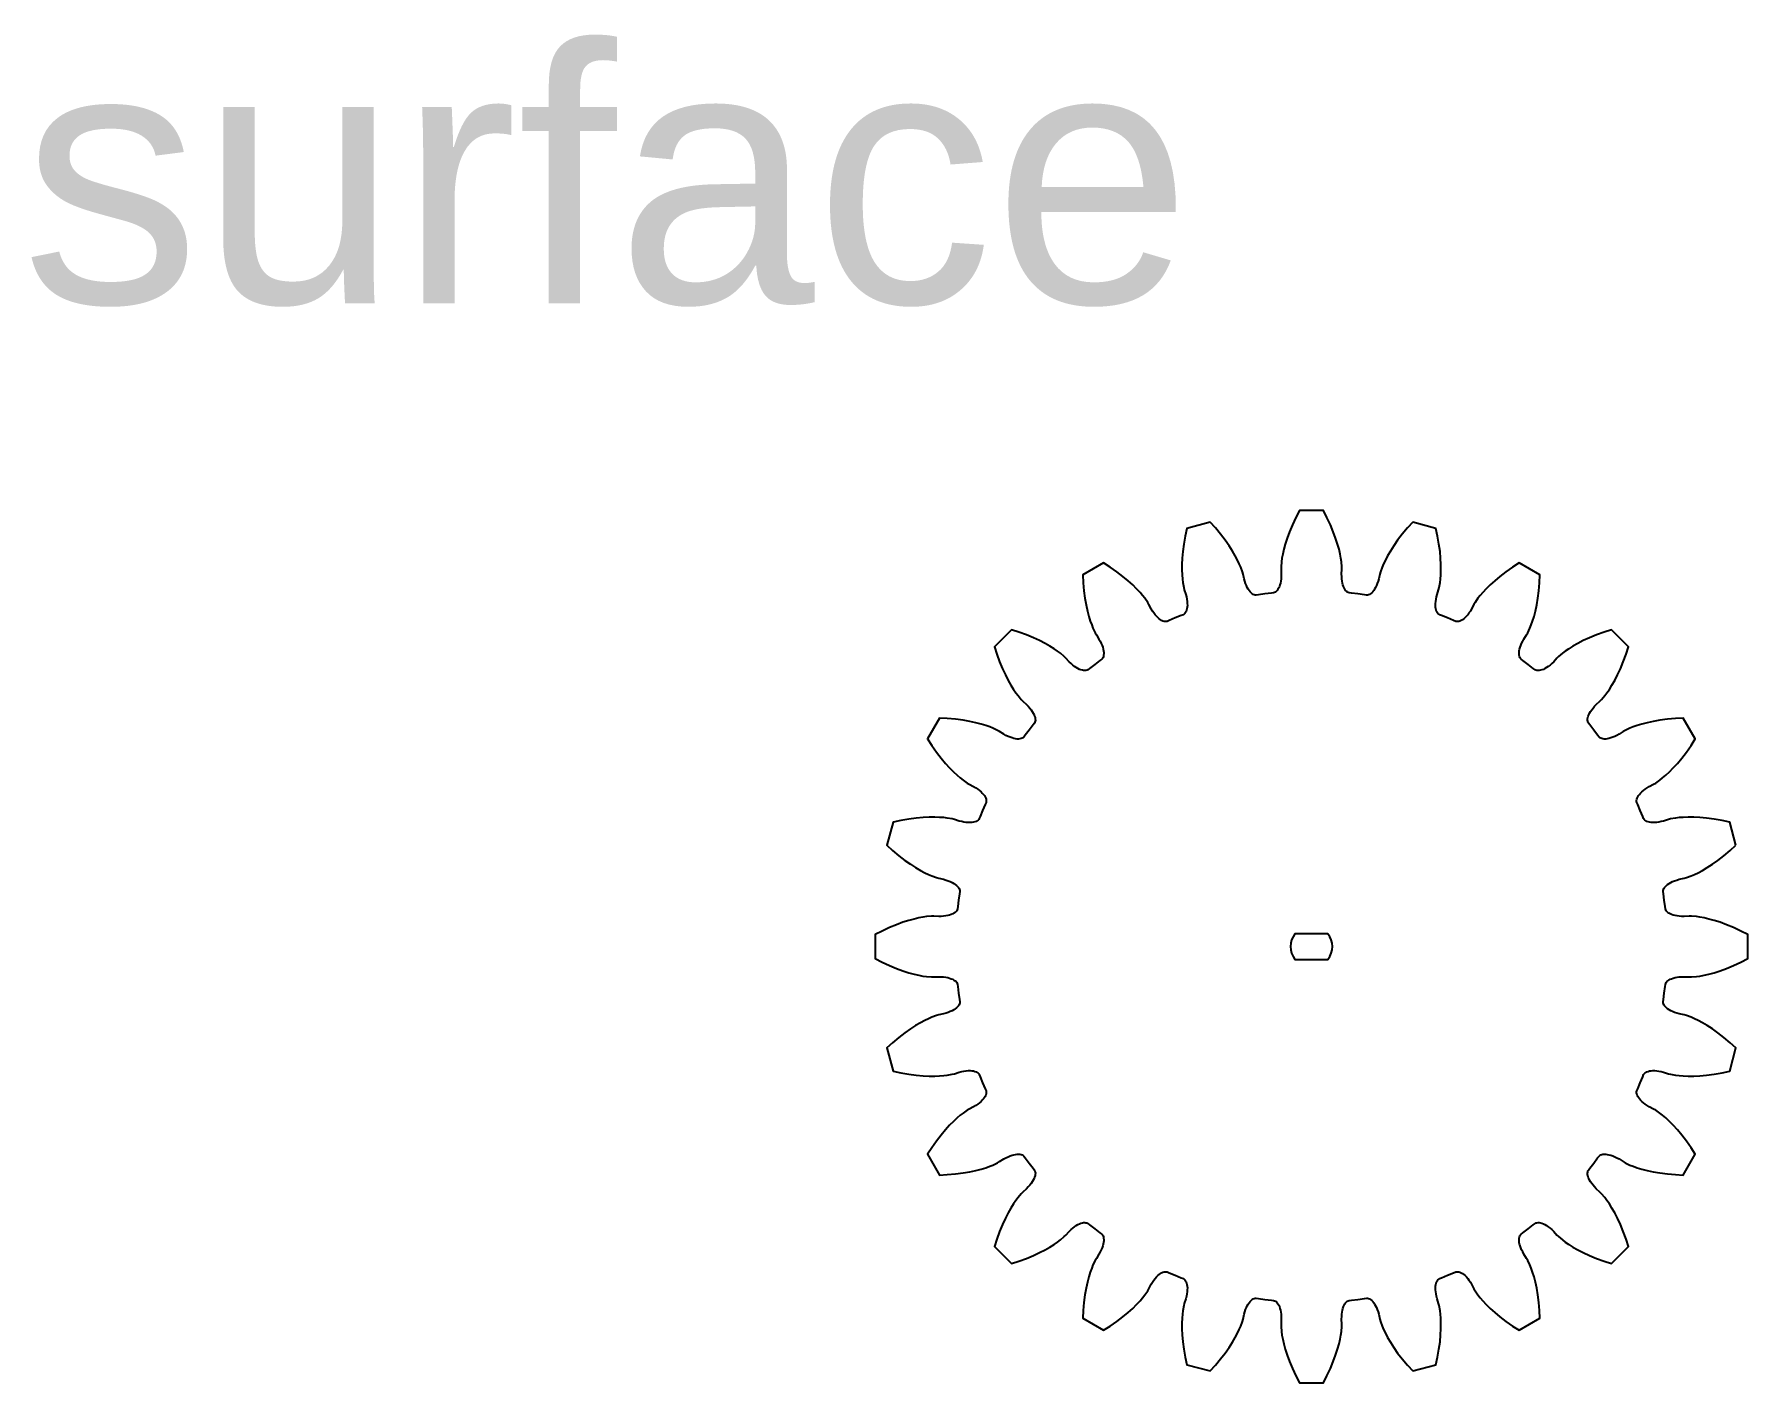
# Model space of a CAD drawing. Header units: millimetres. Extents: x -182 to 334, y -220 to 101.
# Drawn here: x 120.8 to 333.9, y -66.7 to 101 of the extents above; entities that cross this region are included whole.
import ezdxf

# ---------------------------------------------------------------- set-up
doc = ezdxf.new("R2010")
doc.units = ezdxf.units.MM
doc.layers.add('layer0', color=7, linetype='Continuous')
doc.styles.get("Standard").update_dxf_attribs({"font": 'arial.ttf'})

msp = doc.modelspace()

# ---------------------------------------------------------------- linework, layer by layer
msp.add_lwpolyline([(281.69, -10.89), (279.64, -10.89), (277.59, -10.89, 0.344131), (277.59, -14.09), (279.64, -14.09), (281.69, -14.09, 0.344131)], format="xyb", close=True)
at = {"layer": 'layer0'}
msp.add_lwpolyline([(332.43, 0.11), (331.66, 2.99), (330.71, 3.2), (329.71, 3.37), (328.78, 3.5), (327.94, 3.57), (327.17, 3.61), (326.49, 3.62), (325.88, 3.59), (325.36, 3.55), (324.92, 3.5), (324.3, 3.39), (324.02, 3.31), (323.43, 3.13), (323.13, 3.06), (322.84, 3), (322.57, 2.96), (322.32, 2.94), (322.08, 2.94), (321.87, 2.95), (321.67, 2.98), (321.5, 3.03), (321.34, 3.08), (321.21, 3.15), (321.09, 3.24), (321, 3.33), (320.93, 3.43), (320.83, 3.69), (320.52, 4.44), (320.21, 5.19), (320.1, 5.45), (320.07, 5.57), (320.07, 5.7), (320.09, 5.84), (320.14, 5.98), (320.21, 6.14), (320.3, 6.29), (320.42, 6.45), (320.56, 6.61), (320.73, 6.78), (320.92, 6.94), (321.14, 7.11), (321.38, 7.27), (321.65, 7.43), (322.19, 7.71), (322.45, 7.86), (322.97, 8.22), (323.31, 8.49), (323.71, 8.83), (324.15, 9.25), (324.63, 9.73), (325.15, 10.3), (325.69, 10.95), (326.26, 11.69), (326.85, 12.53), (327.37, 13.34), (325.88, 15.93), (324.91, 15.88), (323.9, 15.79), (322.97, 15.67), (322.13, 15.53), (321.38, 15.36), (320.72, 15.19), (320.14, 15.01), (319.65, 14.84), (319.24, 14.68), (318.67, 14.41), (318.41, 14.26), (317.9, 13.93), (317.62, 13.78), (317.36, 13.65), (317.11, 13.55), (316.87, 13.46), (316.64, 13.4), (316.43, 13.36), (316.24, 13.33), (316.05, 13.33), (315.89, 13.35), (315.74, 13.38), (315.61, 13.43), (315.5, 13.5), (315.4, 13.58), (315.23, 13.8), (314.75, 14.45), (314.25, 15.09), (314.08, 15.31), (314.02, 15.42), (313.99, 15.55), (313.97, 15.69), (313.98, 15.84), (314.01, 16), (314.06, 16.18), (314.13, 16.36), (314.23, 16.55), (314.34, 16.75), (314.49, 16.96), (314.66, 17.18), (314.85, 17.4), (315.06, 17.63), (315.51, 18.04), (315.72, 18.25), (316.13, 18.73), (316.39, 19.08), (316.69, 19.51), (317.01, 20.03), (317.35, 20.62), (317.7, 21.31), (318.06, 22.08), (318.41, 22.94), (318.76, 23.9), (319.06, 24.82), (316.95, 26.93), (316.03, 26.63), (315.07, 26.28), (314.21, 25.93), (313.43, 25.57), (312.75, 25.22), (312.16, 24.88), (311.64, 24.56), (311.21, 24.26), (310.86, 24), (310.38, 23.59), (310.17, 23.39), (309.76, 22.93), (309.53, 22.72), (309.31, 22.53), (309.09, 22.36), (308.88, 22.22), (308.68, 22.1), (308.49, 22), (308.3, 21.93), (308.13, 21.88), (307.97, 21.85), (307.82, 21.84), (307.68, 21.86), (307.55, 21.89), (307.44, 21.95), (307.22, 22.12), (306.58, 22.62), (305.93, 23.11), (305.71, 23.27), (305.63, 23.37), (305.56, 23.48), (305.51, 23.61), (305.48, 23.76), (305.46, 23.93), (305.46, 24.11), (305.49, 24.3), (305.53, 24.52), (305.59, 24.74), (305.68, 24.98), (305.78, 25.23), (305.91, 25.49), (306.06, 25.77), (306.39, 26.28), (306.54, 26.54), (306.81, 27.11), (306.97, 27.52), (307.14, 28.01), (307.32, 28.59), (307.49, 29.25), (307.66, 30.01), (307.8, 30.84), (307.92, 31.77), (308.01, 32.78), (308.06, 33.75), (305.47, 35.24), (304.66, 34.72), (303.82, 34.13), (303.08, 33.57), (302.43, 33.02), (301.86, 32.5), (301.38, 32.02), (300.96, 31.58), (300.62, 31.18), (300.35, 30.84), (299.99, 30.32), (299.84, 30.06), (299.56, 29.52), (299.4, 29.25), (299.23, 29.01), (299.07, 28.79), (298.91, 28.6), (298.74, 28.43), (298.58, 28.29), (298.42, 28.17), (298.26, 28.08), (298.11, 28.01), (297.97, 27.96), (297.83, 27.94), (297.7, 27.94), (297.58, 27.97), (297.32, 28.08), (296.57, 28.39), (295.82, 28.7), (295.56, 28.8), (295.46, 28.87), (295.37, 28.96), (295.28, 29.08), (295.21, 29.21), (295.16, 29.37), (295.11, 29.54), (295.08, 29.74), (295.07, 29.96), (295.07, 30.19), (295.09, 30.44), (295.13, 30.71), (295.18, 31), (295.26, 31.3), (295.44, 31.89), (295.52, 32.17), (295.63, 32.79), (295.68, 33.23), (295.72, 33.75), (295.74, 34.36), (295.74, 35.04), (295.7, 35.81), (295.63, 36.65), (295.5, 37.58), (295.33, 38.58), (295.12, 39.53), (292.24, 40.3), (291.59, 39.59), (290.93, 38.8), (290.36, 38.06), (289.88, 37.37), (289.46, 36.72), (289.11, 36.13), (288.83, 35.59), (288.6, 35.13), (288.43, 34.72), (288.22, 34.13), (288.14, 33.84), (288.01, 33.25), (287.92, 32.95), (287.83, 32.67), (287.72, 32.42), (287.61, 32.19), (287.5, 31.98), (287.38, 31.8), (287.26, 31.65), (287.13, 31.52), (287, 31.41), (286.87, 31.33), (286.75, 31.27), (286.62, 31.24), (286.49, 31.23), (286.22, 31.27), (285.41, 31.38), (284.61, 31.48), (284.33, 31.52), (284.21, 31.56), (284.1, 31.62), (283.99, 31.71), (283.89, 31.82), (283.79, 31.96), (283.71, 32.12), (283.63, 32.3), (283.56, 32.5), (283.5, 32.73), (283.45, 32.98), (283.42, 33.25), (283.4, 33.54), (283.39, 33.85), (283.42, 34.47), (283.42, 34.76), (283.37, 35.39), (283.3, 35.82), (283.21, 36.33), (283.07, 36.93), (282.89, 37.59), (282.65, 38.32), (282.36, 39.12), (282, 39.98), (281.57, 40.9), (281.13, 41.76), (278.15, 41.76), (277.7, 40.9), (277.27, 39.98), (276.91, 39.12), (276.62, 38.32), (276.39, 37.59), (276.21, 36.93), (276.07, 36.33), (275.97, 35.82), (275.91, 35.39), (275.86, 34.76), (275.86, 34.47), (275.88, 33.85), (275.88, 33.54), (275.86, 33.25), (275.82, 32.98), (275.78, 32.73), (275.72, 32.5), (275.65, 32.3), (275.57, 32.12), (275.48, 31.96), (275.39, 31.82), (275.29, 31.71), (275.18, 31.62), (275.06, 31.56), (274.94, 31.52), (274.67, 31.48), (273.86, 31.38), (273.06, 31.27), (272.78, 31.23), (272.66, 31.24), (272.53, 31.27), (272.4, 31.33), (272.27, 31.41), (272.15, 31.52), (272.02, 31.65), (271.9, 31.8), (271.78, 31.98), (271.66, 32.19), (271.55, 32.42), (271.45, 32.67), (271.36, 32.95), (271.27, 33.25), (271.14, 33.84), (271.06, 34.13), (270.85, 34.72), (270.67, 35.13), (270.45, 35.59), (270.16, 36.13), (269.82, 36.72), (269.4, 37.37), (268.91, 38.06), (268.34, 38.8), (267.69, 39.59), (267.04, 40.3), (264.15, 39.53), (263.95, 38.58), (263.77, 37.58), (263.65, 36.65), (263.57, 35.81), (263.54, 35.04), (263.53, 34.36), (263.55, 33.75), (263.59, 33.23), (263.65, 32.79), (263.76, 32.17), (263.83, 31.89), (264.02, 31.3), (264.09, 31), (264.15, 30.71), (264.19, 30.44), (264.2, 30.19), (264.21, 29.96), (264.19, 29.74), (264.16, 29.54), (264.12, 29.37), (264.06, 29.21), (263.99, 29.08), (263.91, 28.96), (263.82, 28.87), (263.71, 28.8), (263.45, 28.7), (262.7, 28.39), (261.96, 28.08), (261.7, 27.97), (261.58, 27.94), (261.45, 27.94), (261.31, 27.96), (261.16, 28.01), (261.01, 28.08), (260.86, 28.17), (260.7, 28.29), (260.54, 28.43), (260.37, 28.6), (260.21, 28.79), (260.04, 29.01), (259.88, 29.25), (259.72, 29.52), (259.43, 30.06), (259.29, 30.32), (258.93, 30.84), (258.65, 31.18), (258.32, 31.58), (257.9, 32.02), (257.41, 32.5), (256.84, 33.02), (256.19, 33.57), (255.45, 34.13), (254.62, 34.72), (253.8, 35.24), (251.22, 33.75), (251.26, 32.78), (251.35, 31.77), (251.48, 30.84), (251.62, 30.01), (251.78, 29.25), (251.96, 28.59), (252.13, 28.01), (252.31, 27.52), (252.47, 27.11), (252.74, 26.54), (252.89, 26.28), (253.21, 25.77), (253.37, 25.49), (253.49, 25.23), (253.6, 24.98), (253.68, 24.74), (253.75, 24.52), (253.79, 24.3), (253.81, 24.11), (253.82, 23.93), (253.8, 23.76), (253.77, 23.61), (253.72, 23.48), (253.65, 23.37), (253.57, 23.27), (253.34, 23.11), (252.7, 22.62), (252.06, 22.12), (251.84, 21.95), (251.73, 21.89), (251.6, 21.86), (251.46, 21.84), (251.31, 21.85), (251.15, 21.88), (250.97, 21.93), (250.79, 22), (250.59, 22.1), (250.39, 22.22), (250.18, 22.36), (249.97, 22.53), (249.75, 22.72), (249.52, 22.93), (249.11, 23.39), (248.9, 23.59), (248.42, 24), (248.07, 24.26), (247.64, 24.56), (247.12, 24.88), (246.53, 25.22), (245.84, 25.57), (245.07, 25.93), (244.21, 26.28), (243.25, 26.63), (242.33, 26.93), (240.22, 24.82), (240.51, 23.9), (240.86, 22.94), (241.22, 22.08), (241.58, 21.31), (241.93, 20.62), (242.27, 20.03), (242.59, 19.51), (242.88, 19.08), (243.15, 18.73), (243.55, 18.25), (243.76, 18.04), (244.21, 17.63), (244.43, 17.4), (244.62, 17.18), (244.79, 16.96), (244.93, 16.75), (245.05, 16.55), (245.15, 16.36), (245.22, 16.18), (245.27, 16), (245.3, 15.84), (245.31, 15.69), (245.29, 15.55), (245.26, 15.42), (245.2, 15.31), (245.03, 15.09), (244.53, 14.45), (244.04, 13.8), (243.87, 13.58), (243.78, 13.5), (243.67, 13.43), (243.54, 13.38), (243.39, 13.35), (243.22, 13.33), (243.04, 13.33), (242.84, 13.36), (242.63, 13.4), (242.41, 13.46), (242.17, 13.55), (241.92, 13.65), (241.65, 13.78), (241.38, 13.93), (240.86, 14.26), (240.61, 14.41), (240.03, 14.68), (239.63, 14.84), (239.14, 15.01), (238.56, 15.19), (237.89, 15.36), (237.14, 15.53), (236.31, 15.67), (235.38, 15.79), (234.36, 15.88), (233.4, 15.93), (231.91, 13.34), (232.43, 12.53), (233.02, 11.69), (233.58, 10.95), (234.13, 10.3), (234.64, 9.73), (235.12, 9.25), (235.57, 8.83), (235.96, 8.49), (236.31, 8.22), (236.83, 7.86), (237.08, 7.71), (237.62, 7.43), (237.89, 7.27), (238.14, 7.11), (238.35, 6.94), (238.55, 6.78), (238.71, 6.61), (238.86, 6.45), (238.97, 6.29), (239.07, 6.14), (239.14, 5.98), (239.18, 5.84), (239.2, 5.7), (239.2, 5.57), (239.18, 5.45), (239.07, 5.19), (238.75, 4.44), (238.45, 3.69), (238.34, 3.43), (238.27, 3.33), (238.18, 3.24), (238.07, 3.15), (237.94, 3.08), (237.78, 3.03), (237.6, 2.98), (237.41, 2.95), (237.19, 2.94), (236.96, 2.94), (236.7, 2.96), (236.43, 3), (236.15, 3.06), (235.84, 3.13), (235.26, 3.31), (234.98, 3.39), (234.35, 3.5), (233.92, 3.55), (233.4, 3.59), (232.79, 3.62), (232.11, 3.61), (231.34, 3.57), (230.49, 3.5), (229.57, 3.37), (228.56, 3.2), (227.62, 2.99), (226.85, 0.11), (227.56, -0.54), (228.34, -1.2), (229.08, -1.76), (229.78, -2.25), (230.42, -2.67), (231.01, -3.02), (231.55, -3.3), (232.02, -3.53), (232.42, -3.7), (233.02, -3.91), (233.3, -3.99), (233.9, -4.12), (234.2, -4.21), (234.48, -4.3), (234.73, -4.41), (234.96, -4.52), (235.16, -4.63), (235.34, -4.75), (235.5, -4.87), (235.63, -5), (235.73, -5.13), (235.82, -5.26), (235.87, -5.38), (235.91, -5.51), (235.91, -5.63), (235.88, -5.91), (235.76, -6.71), (235.66, -7.52), (235.63, -7.8), (235.59, -7.92), (235.53, -8.03), (235.44, -8.14), (235.33, -8.24), (235.19, -8.34), (235.03, -8.42), (234.85, -8.5), (234.64, -8.57), (234.42, -8.63), (234.17, -8.68), (233.9, -8.71), (233.61, -8.73), (233.29, -8.74), (232.68, -8.71), (232.39, -8.71), (231.76, -8.76), (231.32, -8.83), (230.81, -8.92), (230.22, -9.06), (229.56, -9.24), (228.83, -9.47), (228.03, -9.77), (227.17, -10.13), (226.24, -10.56), (225.38, -11), (225.38, -13.98), (226.24, -14.43), (227.17, -14.86), (228.03, -15.21), (228.83, -15.51), (229.56, -15.74), (230.22, -15.92), (230.81, -16.06), (231.32, -16.16), (231.76, -16.22), (232.39, -16.27), (232.68, -16.27), (233.29, -16.24), (233.61, -16.25), (233.9, -16.27), (234.17, -16.31), (234.42, -16.35), (234.64, -16.41), (234.85, -16.48), (235.03, -16.56), (235.19, -16.65), (235.33, -16.74), (235.44, -16.84), (235.53, -16.95), (235.59, -17.07), (235.63, -17.19), (235.66, -17.46), (235.76, -18.27), (235.88, -19.07), (235.91, -19.35), (235.91, -19.47), (235.87, -19.6), (235.82, -19.73), (235.73, -19.85), (235.63, -19.98), (235.5, -20.11), (235.34, -20.23), (235.16, -20.35), (234.96, -20.47), (234.73, -20.58), (234.48, -20.68), (234.2, -20.77), (233.9, -20.86), (233.3, -20.99), (233.02, -21.07), (232.42, -21.28), (232.02, -21.46), (231.55, -21.68), (231.01, -21.97), (230.42, -22.31), (229.78, -22.73), (229.08, -23.22), (228.34, -23.79), (227.56, -24.44), (226.85, -25.09), (227.62, -27.98), (228.56, -28.18), (229.57, -28.36), (230.49, -28.48), (231.34, -28.56), (232.11, -28.59), (232.79, -28.6), (233.4, -28.58), (233.92, -28.54), (234.35, -28.48), (234.98, -28.37), (235.26, -28.3), (235.84, -28.11), (236.15, -28.04), (236.43, -27.98), (236.7, -27.94), (236.96, -27.92), (237.19, -27.92), (237.41, -27.94), (237.6, -27.96), (237.78, -28.01), (237.94, -28.07), (238.07, -28.14), (238.18, -28.22), (238.27, -28.31), (238.34, -28.42), (238.45, -28.68), (238.75, -29.43), (239.07, -30.17), (239.18, -30.43), (239.2, -30.55), (239.2, -30.68), (239.18, -30.82), (239.14, -30.97), (239.07, -31.12), (238.97, -31.27), (238.86, -31.43), (238.71, -31.59), (238.55, -31.76), (238.35, -31.92), (238.14, -32.09), (237.89, -32.25), (237.62, -32.41), (237.08, -32.7), (236.83, -32.84), (236.31, -33.2), (235.96, -33.47), (235.57, -33.81), (235.12, -34.23), (234.64, -34.72), (234.13, -35.28), (233.58, -35.94), (233.02, -36.68), (232.43, -37.51), (231.91, -38.32), (233.4, -40.91), (234.36, -40.86), (235.38, -40.77), (236.31, -40.65), (237.14, -40.51), (237.89, -40.35), (238.56, -40.17), (239.14, -39.99), (239.63, -39.82), (240.03, -39.66), (240.61, -39.39), (240.86, -39.24), (241.38, -38.91), (241.65, -38.76), (241.92, -38.64), (242.17, -38.53), (242.41, -38.45), (242.63, -38.38), (242.84, -38.34), (243.04, -38.32), (243.22, -38.31), (243.39, -38.33), (243.54, -38.36), (243.67, -38.41), (243.78, -38.48), (243.87, -38.56), (244.04, -38.78), (244.53, -39.43), (245.03, -40.07), (245.2, -40.29), (245.26, -40.4), (245.29, -40.53), (245.31, -40.67), (245.3, -40.82), (245.27, -40.98), (245.22, -41.16), (245.15, -41.34), (245.05, -41.54), (244.93, -41.74), (244.79, -41.95), (244.62, -42.16), (244.43, -42.38), (244.21, -42.61), (243.76, -43.02), (243.55, -43.23), (243.15, -43.71), (242.88, -44.06), (242.59, -44.49), (242.27, -45.01), (241.93, -45.6), (241.58, -46.29), (241.22, -47.06), (240.86, -47.92), (240.51, -48.88), (240.22, -49.8), (242.33, -51.91), (243.25, -51.62), (244.21, -51.27), (245.07, -50.91), (245.84, -50.55), (246.53, -50.2), (247.12, -49.86), (247.64, -49.54), (248.07, -49.25), (248.42, -48.98), (248.9, -48.57), (249.11, -48.37), (249.52, -47.92), (249.75, -47.7), (249.97, -47.51), (250.18, -47.34), (250.39, -47.2), (250.59, -47.08), (250.79, -46.98), (250.97, -46.91), (251.15, -46.86), (251.31, -46.83), (251.46, -46.82), (251.6, -46.84), (251.73, -46.87), (251.84, -46.93), (252.06, -47.1), (252.7, -47.6), (253.34, -48.09), (253.57, -48.26), (253.65, -48.35), (253.72, -48.46), (253.77, -48.59), (253.8, -48.74), (253.82, -48.91), (253.81, -49.09), (253.79, -49.29), (253.75, -49.5), (253.68, -49.72), (253.6, -49.96), (253.49, -50.21), (253.37, -50.48), (253.21, -50.75), (252.89, -51.27), (252.74, -51.52), (252.47, -52.09), (252.31, -52.5), (252.13, -52.99), (251.96, -53.57), (251.78, -54.24), (251.62, -54.99), (251.48, -55.82), (251.35, -56.75), (251.26, -57.76), (251.22, -58.73), (253.8, -60.22), (254.62, -59.7), (255.45, -59.11), (256.19, -58.55), (256.84, -58), (257.41, -57.49), (257.9, -57.01), (258.32, -56.56), (258.65, -56.17), (258.93, -55.82), (259.29, -55.3), (259.43, -55.05), (259.72, -54.5), (259.88, -54.24), (260.04, -53.99), (260.21, -53.78), (260.37, -53.58), (260.54, -53.42), (260.7, -53.27), (260.86, -53.16), (261.01, -53.06), (261.16, -52.99), (261.31, -52.95), (261.45, -52.93), (261.58, -52.93), (261.7, -52.95), (261.96, -53.06), (262.7, -53.38), (263.45, -53.68), (263.71, -53.79), (263.82, -53.85), (263.91, -53.95), (263.99, -54.06), (264.06, -54.19), (264.12, -54.35), (264.16, -54.53), (264.19, -54.72), (264.21, -54.94), (264.2, -55.17), (264.19, -55.42), (264.15, -55.69), (264.09, -55.98), (264.02, -56.29), (263.83, -56.87), (263.76, -57.15), (263.65, -57.78), (263.59, -58.21), (263.55, -58.73), (263.53, -59.34), (263.54, -60.02), (263.57, -60.79), (263.65, -61.64), (263.77, -62.56), (263.95, -63.57), (264.15, -64.51), (267.04, -65.28), (267.69, -64.57), (268.34, -63.79), (268.91, -63.05), (269.4, -62.35), (269.82, -61.71), (270.16, -61.11), (270.45, -60.58), (270.67, -60.11), (270.85, -59.71), (271.06, -59.11), (271.14, -58.83), (271.27, -58.23), (271.36, -57.93), (271.45, -57.65), (271.55, -57.4), (271.66, -57.17), (271.78, -56.97), (271.9, -56.79), (272.02, -56.63), (272.15, -56.5), (272.27, -56.39), (272.4, -56.31), (272.53, -56.26), (272.66, -56.22), (272.78, -56.22), (273.06, -56.25), (273.86, -56.37), (274.67, -56.47), (274.94, -56.5), (275.06, -56.54), (275.18, -56.6), (275.29, -56.69), (275.39, -56.8), (275.48, -56.94), (275.57, -57.1), (275.65, -57.28), (275.72, -57.49), (275.78, -57.71), (275.82, -57.96), (275.86, -58.23), (275.88, -58.52), (275.88, -58.84), (275.86, -59.45), (275.86, -59.74), (275.91, -60.37), (275.97, -60.81), (276.07, -61.32), (276.21, -61.91), (276.39, -62.57), (276.62, -63.3), (276.91, -64.1), (277.27, -64.96), (277.7, -65.89), (278.15, -66.74), (281.13, -66.74), (281.57, -65.89), (282, -64.96), (282.36, -64.1), (282.65, -63.3), (282.89, -62.57), (283.07, -61.91), (283.21, -61.32), (283.3, -60.81), (283.37, -60.37), (283.42, -59.74), (283.42, -59.45), (283.39, -58.84), (283.4, -58.52), (283.42, -58.23), (283.45, -57.96), (283.5, -57.71), (283.56, -57.49), (283.63, -57.28), (283.71, -57.1), (283.79, -56.94), (283.89, -56.8), (283.99, -56.69), (284.1, -56.6), (284.21, -56.54), (284.33, -56.5), (284.61, -56.47), (285.41, -56.37), (286.22, -56.25), (286.49, -56.22), (286.62, -56.22), (286.75, -56.26), (286.87, -56.31), (287, -56.39), (287.13, -56.5), (287.26, -56.63), (287.38, -56.79), (287.5, -56.97), (287.61, -57.17), (287.72, -57.4), (287.83, -57.65), (287.92, -57.93), (288.01, -58.23), (288.14, -58.83), (288.22, -59.11), (288.43, -59.71), (288.6, -60.11), (288.83, -60.58), (289.11, -61.11), (289.46, -61.71), (289.88, -62.35), (290.36, -63.05), (290.93, -63.79), (291.59, -64.57), (292.24, -65.28), (295.12, -64.51), (295.33, -63.57), (295.5, -62.56), (295.63, -61.64), (295.7, -60.79), (295.74, -60.02), (295.74, -59.34), (295.72, -58.73), (295.68, -58.21), (295.63, -57.78), (295.52, -57.15), (295.44, -56.87), (295.26, -56.29), (295.18, -55.98), (295.13, -55.69), (295.09, -55.42), (295.07, -55.17), (295.07, -54.94), (295.08, -54.72), (295.11, -54.53), (295.16, -54.35), (295.21, -54.19), (295.28, -54.06), (295.37, -53.95), (295.46, -53.85), (295.56, -53.79), (295.82, -53.68), (296.57, -53.38), (297.32, -53.06), (297.58, -52.95), (297.7, -52.93), (297.83, -52.93), (297.97, -52.95), (298.11, -52.99), (298.26, -53.06), (298.42, -53.16), (298.58, -53.27), (298.74, -53.42), (298.91, -53.58), (299.07, -53.78), (299.23, -53.99), (299.4, -54.24), (299.56, -54.5), (299.84, -55.05), (299.99, -55.3), (300.35, -55.82), (300.62, -56.17), (300.96, -56.56), (301.38, -57.01), (301.86, -57.49), (302.43, -58), (303.08, -58.55), (303.82, -59.11), (304.66, -59.7), (305.47, -60.22), (308.06, -58.73), (308.01, -57.76), (307.92, -56.75), (307.8, -55.82), (307.66, -54.99), (307.49, -54.24), (307.32, -53.57), (307.14, -52.99), (306.97, -52.5), (306.81, -52.09), (306.54, -51.52), (306.39, -51.27), (306.06, -50.75), (305.91, -50.48), (305.78, -50.21), (305.68, -49.96), (305.59, -49.72), (305.53, -49.5), (305.49, -49.29), (305.46, -49.09), (305.46, -48.91), (305.48, -48.74), (305.51, -48.59), (305.56, -48.46), (305.63, -48.35), (305.71, -48.26), (305.93, -48.09), (306.58, -47.6), (307.22, -47.1), (307.44, -46.93), (307.55, -46.87), (307.68, -46.84), (307.82, -46.82), (307.97, -46.83), (308.13, -46.86), (308.3, -46.91), (308.49, -46.98), (308.68, -47.08), (308.88, -47.2), (309.09, -47.34), (309.31, -47.51), (309.53, -47.7), (309.76, -47.92), (310.17, -48.37), (310.38, -48.57), (310.86, -48.98), (311.21, -49.25), (311.64, -49.54), (312.16, -49.86), (312.75, -50.2), (313.43, -50.55), (314.21, -50.91), (315.07, -51.27), (316.03, -51.62), (316.95, -51.91), (319.06, -49.8), (318.76, -48.88), (318.41, -47.92), (318.06, -47.06), (317.7, -46.29), (317.35, -45.6), (317.01, -45.01), (316.69, -44.49), (316.39, -44.06), (316.13, -43.71), (315.72, -43.23), (315.51, -43.02), (315.06, -42.61), (314.85, -42.38), (314.66, -42.16), (314.49, -41.95), (314.34, -41.74), (314.23, -41.54), (314.13, -41.34), (314.06, -41.16), (314.01, -40.98), (313.98, -40.82), (313.97, -40.67), (313.99, -40.53), (314.02, -40.4), (314.08, -40.29), (314.25, -40.07), (314.75, -39.43), (315.23, -38.78), (315.4, -38.56), (315.5, -38.48), (315.61, -38.41), (315.74, -38.36), (315.89, -38.33), (316.05, -38.31), (316.24, -38.32), (316.43, -38.34), (316.64, -38.38), (316.87, -38.45), (317.11, -38.53), (317.36, -38.64), (317.62, -38.76), (317.9, -38.91), (318.41, -39.24), (318.67, -39.39), (319.24, -39.66), (319.65, -39.82), (320.14, -39.99), (320.72, -40.17), (321.38, -40.35), (322.13, -40.51), (322.97, -40.65), (323.9, -40.77), (324.91, -40.86), (325.88, -40.91), (327.37, -38.32), (326.85, -37.51), (326.26, -36.68), (325.69, -35.94), (325.15, -35.28), (324.63, -34.72), (324.15, -34.23), (323.71, -33.81), (323.31, -33.47), (322.97, -33.2), (322.45, -32.84), (322.19, -32.7), (321.65, -32.41), (321.38, -32.25), (321.14, -32.09), (320.92, -31.92), (320.73, -31.76), (320.56, -31.59), (320.42, -31.43), (320.3, -31.27), (320.21, -31.12), (320.14, -30.97), (320.09, -30.82), (320.07, -30.68), (320.07, -30.55), (320.1, -30.43), (320.21, -30.17), (320.52, -29.43), (320.83, -28.68), (320.93, -28.42), (321, -28.31), (321.09, -28.22), (321.21, -28.14), (321.34, -28.07), (321.5, -28.01), (321.67, -27.96), (321.87, -27.94), (322.08, -27.92), (322.32, -27.92), (322.57, -27.94), (322.84, -27.98), (323.13, -28.04), (323.43, -28.11), (324.02, -28.3), (324.3, -28.37), (324.92, -28.48), (325.36, -28.54), (325.88, -28.58), (326.49, -28.6), (327.17, -28.59), (327.94, -28.56), (328.78, -28.48), (329.71, -28.36), (330.71, -28.18), (331.66, -27.98), (332.43, -25.09), (331.71, -24.44), (330.93, -23.79), (330.19, -23.22), (329.5, -22.73), (328.85, -22.31), (328.26, -21.97), (327.72, -21.68), (327.26, -21.46), (326.85, -21.28), (326.26, -21.07), (325.97, -20.99), (325.38, -20.86), (325.08, -20.77), (324.8, -20.68), (324.55, -20.58), (324.32, -20.47), (324.11, -20.35), (323.93, -20.23), (323.78, -20.11), (323.65, -19.98), (323.54, -19.85), (323.46, -19.73), (323.4, -19.6), (323.37, -19.47), (323.36, -19.35), (323.4, -19.07), (323.51, -18.27), (323.61, -17.46), (323.65, -17.19), (323.69, -17.07), (323.75, -16.95), (323.84, -16.84), (323.95, -16.74), (324.09, -16.65), (324.25, -16.56), (324.43, -16.48), (324.63, -16.41), (324.86, -16.35), (325.11, -16.31), (325.38, -16.27), (325.67, -16.25), (325.98, -16.24), (326.59, -16.27), (326.89, -16.27), (327.52, -16.22), (327.95, -16.16), (328.46, -16.06), (329.06, -15.92), (329.72, -15.74), (330.45, -15.51), (331.25, -15.21), (332.11, -14.86), (333.03, -14.43), (333.89, -13.98), (333.89, -11), (333.03, -10.56), (332.11, -10.13), (331.25, -9.77), (330.45, -9.47), (329.72, -9.24), (329.06, -9.06), (328.46, -8.92), (327.95, -8.83), (327.52, -8.76), (326.89, -8.71), (326.59, -8.71), (325.98, -8.74), (325.67, -8.73), (325.38, -8.71), (325.11, -8.68), (324.86, -8.63), (324.63, -8.57), (324.43, -8.5), (324.25, -8.42), (324.09, -8.34), (323.95, -8.24), (323.84, -8.14), (323.75, -8.03), (323.69, -7.92), (323.65, -7.8), (323.61, -7.52), (323.51, -6.71), (323.4, -5.91), (323.36, -5.63), (323.37, -5.51), (323.4, -5.38), (323.46, -5.26), (323.54, -5.13), (323.65, -5), (323.78, -4.87), (323.93, -4.75), (324.11, -4.63), (324.32, -4.52), (324.55, -4.41), (324.8, -4.3), (325.08, -4.21), (325.38, -4.12), (325.97, -3.99), (326.26, -3.91), (326.85, -3.7), (327.26, -3.53), (327.72, -3.3), (328.26, -3.02), (328.85, -2.67), (329.5, -2.25), (330.19, -1.76), (330.93, -1.2), (331.71, -0.54)], close=True, dxfattribs=at)

# ---------------------------------------------------------------- texts
msp.add_text('working surface', height=31.7644).set_placement((-45.97, 67.55))

doc.saveas('drawing.dxf')
